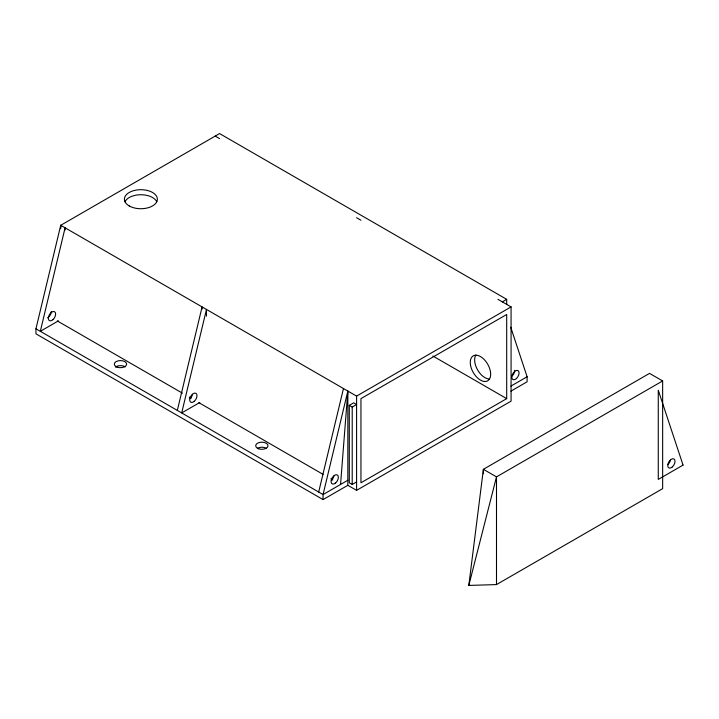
<?xml version="1.0" encoding="UTF-8"?>
<svg xmlns="http://www.w3.org/2000/svg" width="719" height="719" viewBox="0 0 719 719"><rect width="100%" height="100%" fill="white"/><g stroke="black" fill="none" stroke-linecap="round" stroke-linejoin="round"><path stroke-width="1.08" d="M60.468 228.624L60.729 225.29L219.583 133.572L506.697 299.338L506.697 304.389M340.554 484.453L347.843 391.055L323.065 494.555L323.065 499.597L347.843 485.298L356.588 490.349L511.074 401.148L511.074 306.905L497.952 299.338M468.806 585.428L483.384 469.309L649.527 373.386L662.648 380.953L662.648 488.659L496.496 584.583L468.806 585.428L496.496 476.877L662.648 380.953M323.065 499.597L35.95 333.841L35.95 328.79L60.729 225.29L356.588 396.106L511.074 306.905M177.323 410.405L202.093 306.905L202.093 309.143M318.688 492.03L343.466 388.53M58.428 320.863L40.318 331.315L65.096 227.815L65.096 230.044M199.801 402.478L181.691 412.931L206.47 309.431L206.47 316.126M502.329 301.863L506.697 299.338M349.299 405.354L353.667 402.838L356.588 404.518L352.211 407.044L349.299 405.354L349.299 482.773L352.211 484.453L356.588 481.928M347.843 480.247L323.065 494.555L35.95 328.79M510.903 386.103L527.108 376.747L510.706 327.172M510.903 391.154L527.108 381.798L527.108 376.747M506.697 398.632L360.956 482.773L360.956 398.623L506.697 314.482L506.697 398.632L432.856 355.995M215.215 136.098L219.583 138.623M356.588 217.713L360.956 220.239M57.322 320.935L182.446 393.176M189.241 397.095L191.173 398.209M198.938 402.694L323.092 474.378M330.857 478.854L332.789 479.977M496.496 584.583L496.496 476.877L483.384 469.309L483.384 473.794M356.588 396.106L356.588 490.349M352.211 407.044L352.211 484.453M347.843 391.055L347.843 485.298M60.729 225.29L60.729 228.633M670.539 459.953A5.15 2.975 -60 0 1 667.96 464.411M514.714 370.438A5.15 2.975 -60 0 1 512.018 376.064M333.868 475.942A5.15 2.975 -60 0 1 331.297 480.4M192.503 394.318A5.15 2.975 -60 0 1 189.924 398.784M51.256 311.543A5.15 2.975 -60 0 1 47.607 317.852M115.4 367.139A6.183 3.568 0 0 1 125.205 366.87M257.483 448.27A6.183 3.568 0 0 1 266.228 448.27M124.962 201.787A16.492 9.518 0 0 1 140.888 194.732A16.492 9.518 0 0 1 156.814 201.787M489.459 378.985A14.425 8.331 60 0 1 477.551 369.845A14.425 8.331 60 0 1 475.843 355.069M683.05 465.103L658.271 479.402L658.271 390.21L683.05 465.103M672.337 466.937A5.15 2.975 -60 0 0 673.964 458.956A5.15 2.975 -60 0 0 667.87 464.357A5.15 2.975 -60 0 0 672.337 466.937M516.386 378.589A5.15 2.975 -60 0 0 518.022 370.609A5.15 2.975 -60 0 0 511.928 376.01A5.15 2.975 -60 0 0 516.386 378.589M335.665 482.925A5.15 2.975 -60 0 0 337.301 474.944A5.15 2.975 -60 0 0 331.207 480.346A5.15 2.975 -60 0 0 335.665 482.925M194.292 401.31A5.15 2.975 -60 0 0 195.928 393.32A5.15 2.975 -60 0 0 189.834 398.73A5.15 2.975 -60 0 0 194.292 401.31M52.927 319.685A5.15 2.975 -60 0 0 54.554 311.704A5.15 2.975 -60 0 0 48.461 317.106A5.15 2.975 -60 0 0 52.927 319.685M116.954 367.058A6.183 3.568 0 0 0 126.643 364.425A6.183 3.568 0 0 0 117.844 360.902A6.183 3.568 0 0 0 116.954 367.058M258.759 448.836A6.183 3.568 0 0 0 268.034 445.744A6.183 3.568 0 0 0 258.759 442.652A6.183 3.568 0 0 0 258.759 448.836M129.222 205.94A16.492 9.518 0 0 0 156.814 201.671A16.492 9.518 0 0 0 136.619 190.014A16.492 9.518 0 0 0 129.222 205.94M470.487 365A14.425 8.331 60 0 0 487.284 381.034A14.425 8.331 60 0 0 483.635 358.97A14.425 8.331 60 0 0 470.487 365"/></g></svg>
